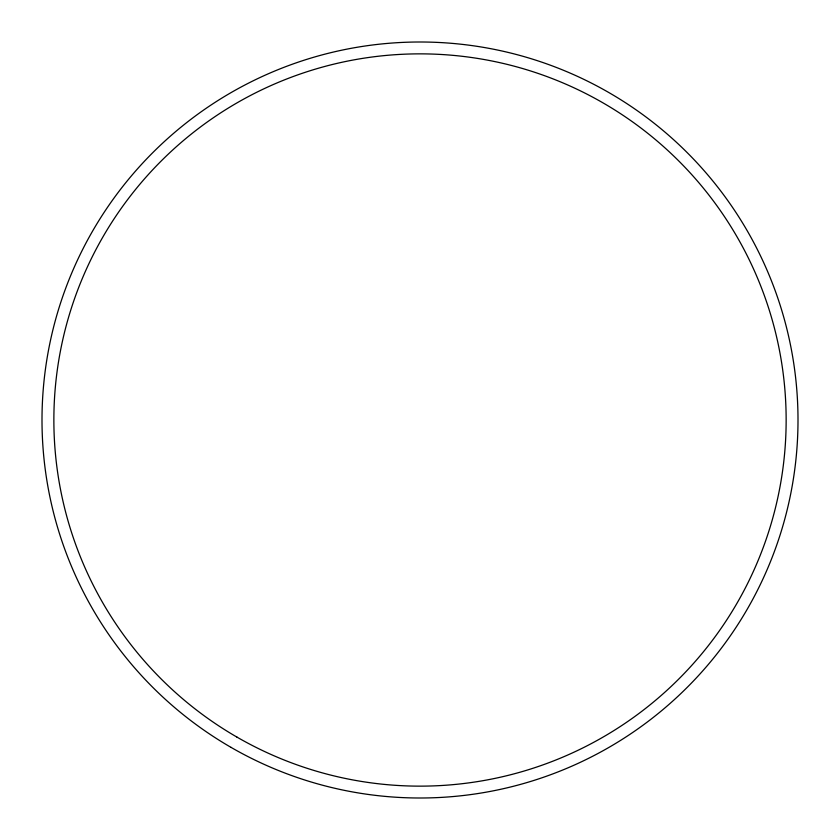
<?xml version="1.0" encoding="UTF-8"?>
<svg xmlns="http://www.w3.org/2000/svg" width="840" height="840" viewBox="0 0 840 840"><rect width="100%" height="100%" fill="white"/><g stroke="black" fill="none" stroke-linecap="round" stroke-linejoin="round"><path stroke-width="1.26" d="M231 747.359A378 378 0 0 0 798 420A378 378 0 0 0 231 92.642A378 378 0 0 0 231 747.359M236.933 737.09A366.145 366.145 0 0 0 786.146 420A366.145 366.145 0 0 0 236.933 102.911A366.145 366.145 0 0 0 236.933 737.09"/></g></svg>
